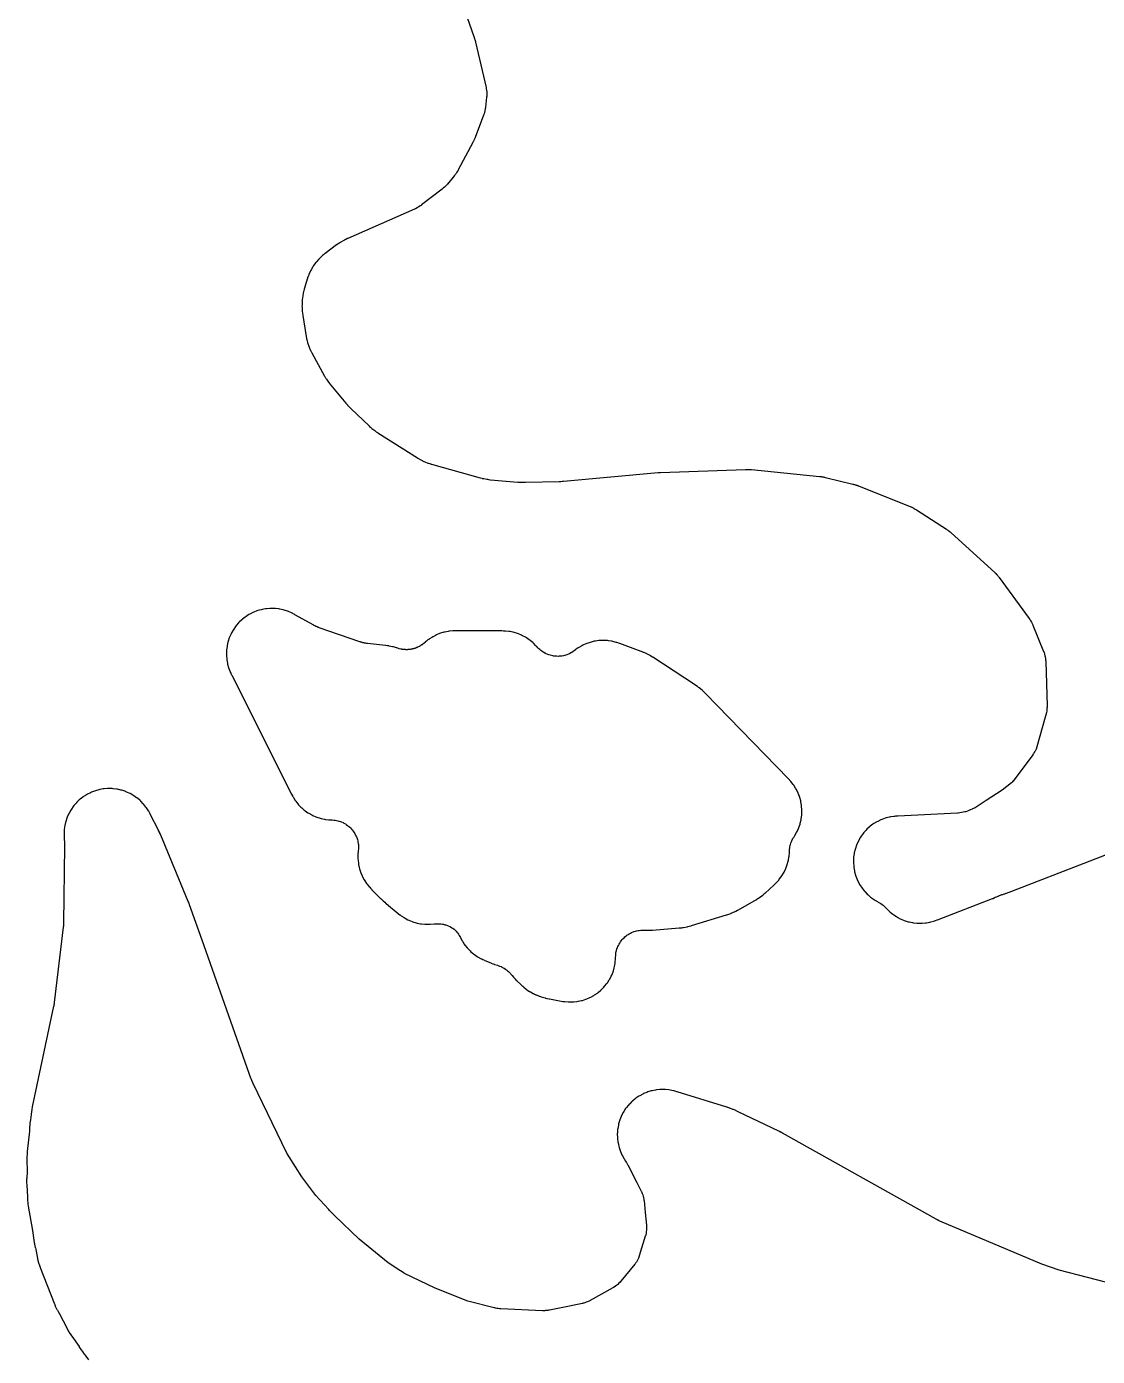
# Model space of a CAD drawing. Header units: millimetres. Extents: x 0 to 300, y 0 to 300.
# Drawn here: x 91 to 150, y 78.8 to 152 of the extents above; entities that cross this region are included whole.
import ezdxf

# ---------------------------------------------------------------- set-up
doc = ezdxf.new("R2010")
doc.units = ezdxf.units.MM
doc.layers.add('CUT', color=7, linetype='CONTINUOUS')

msp = doc.modelspace()

# ---------------------------------------------------------------- linework, layer by layer
at = {"layer": 'CUT'}
for points in [[(115.1569, 152.9626), (115.6898, 151.4341), (115.6937, 151.4227), (115.7026, 151.3959), (115.7063, 151.3844), (115.7108, 151.3703), (115.7144, 151.3588), (115.7226, 151.3318), (115.7261, 151.3202), (115.7315, 151.3014), (115.7348, 151.2898), (115.7423, 151.2626), (115.7454, 151.2509), (115.7491, 151.2366), (115.7521, 151.2249), (115.7588, 151.1975), (115.7616, 151.1857), (116.3427, 148.6806), (116.3449, 148.6712), (116.3462, 148.6653), (116.3564, 148.6114), (116.3687, 148.5331), (116.3783, 148.4432), (116.3816, 148.3831), (116.3821, 148.2927), (116.3785, 148.2135), (116.3744, 148.1588), (116.3738, 148.1528), (116.3727, 148.1432), (116.3082, 147.5924), (116.3065, 147.5788), (116.3036, 147.5573), (116.2947, 147.5031), (116.277, 147.4122), (116.2682, 147.3719), (116.2675, 147.3693), (116.2569, 147.3295), (116.2309, 147.2406), (116.2139, 147.1883), (116.2065, 147.1679), (116.2018, 147.155), (115.7393, 145.9294), (115.7341, 145.9159), (115.7217, 145.8846), (115.7163, 145.8712), (115.7096, 145.855), (115.704, 145.8417), (115.6906, 145.8108), (115.6847, 145.7976), (115.6751, 145.7764), (115.6691, 145.7633), (115.6547, 145.7328), (115.6484, 145.7198), (115.6407, 145.704), (115.6342, 145.6911), (115.6188, 145.6611), (115.6122, 145.6483), (114.813, 144.1468), (114.8075, 144.1366), (114.7987, 144.1205), (114.7753, 144.0805), (114.7342, 144.0139), (114.7154, 143.9847), (114.714, 143.9827), (114.6941, 143.9542), (114.6479, 143.8911), (114.6196, 143.8544), (114.6081, 143.8401), (114.6007, 143.8312), (114.2168, 143.3709), (114.2088, 143.3614), (114.1961, 143.3466), (114.1629, 143.31), (114.1052, 143.2498), (114.0791, 143.2236), (114.0772, 143.2218), (114.05, 143.1967), (113.9876, 143.1415), (113.9497, 143.1098), (113.9344, 143.0976), (113.9247, 143.09), (112.7914, 142.2178), (112.7806, 142.2095), (112.7633, 142.1966), (112.7186, 142.1654), (112.6417, 142.1149), (112.6069, 142.0933), (112.6046, 142.0919), (112.5689, 142.0718), (112.4877, 142.0286), (112.4388, 142.0044), (112.4192, 141.9955), (112.4067, 141.9899), (108.7305, 140.3768), (108.715, 140.3697), (108.6146, 140.3222), (108.5993, 140.3147), (108.5398, 140.2845), (108.5098, 140.2681), (108.318, 140.1564), (108.289, 140.1384), (108.2334, 140.1016), (108.2193, 140.092), (108.1285, 140.0281), (108.1146, 140.0181), (107.4844, 139.5475), (107.4724, 139.5383), (107.3953, 139.4776), (107.3835, 139.4682), (107.3382, 139.4306), (107.3154, 139.4108), (107.1728, 139.2801), (107.1305, 139.2371), (107.0018, 139.0928), (106.9822, 139.0696), (106.9819, 139.0693), (106.9631, 139.0447), (106.8448, 138.8811), (106.8273, 138.8554), (106.8233, 138.8494), (106.8067, 138.8221), (106.7047, 138.6444), (106.6759, 138.5874), (106.5934, 138.3999), (106.5813, 138.3703), (106.5593, 138.3119), (106.5538, 138.2969), (106.5197, 138.1988), (106.5147, 138.1836), (106.3625, 137.7049), (106.3573, 137.6878), (106.3255, 137.5762), (106.3208, 137.5589), (106.3037, 137.4914), (106.296, 137.4566), (106.2524, 137.2287), (106.2468, 137.1935), (106.2378, 137.1244), (106.2358, 137.1067), (106.2243, 136.9912), (106.2227, 136.9734), (106.2148, 136.8596), (106.2138, 136.8423), (106.2093, 136.7301), (106.2088, 136.7129), (106.208, 136.6455), (106.2086, 136.6109), (106.2188, 136.3867), (106.2213, 136.3523), (106.2283, 136.2853), (106.2303, 136.2681), (106.2451, 136.1568), (106.2476, 136.1397), (106.4344, 134.9873), (106.4366, 134.9745), (106.4518, 134.8921), (106.4542, 134.8794), (106.4644, 134.8301), (106.4702, 134.8049), (106.5106, 134.6446), (106.5253, 134.5951), (106.5786, 134.4409), (106.5975, 134.3929), (106.6648, 134.2418), (106.6758, 134.2185), (106.6982, 134.1734), (106.7041, 134.1619), (106.743, 134.0876), (106.7492, 134.0763), (107.4551, 132.7984), (107.4622, 132.7859), (107.5091, 132.7056), (107.5164, 132.6933), (107.5458, 132.6457), (107.5614, 132.6217), (107.6664, 132.4682), (107.6832, 132.445), (107.7169, 132.4004), (107.7257, 132.3891), (107.7836, 132.3163), (107.7926, 132.3052), (108.6214, 131.3124), (108.6324, 131.2996), (108.705, 131.2174), (108.7163, 131.2049), (108.8104, 131.1044), (108.8221, 131.0922), (108.8992, 131.0142), (108.9112, 131.0024), (109.8974, 130.06), (109.9082, 130.0499), (109.9795, 129.9851), (109.9906, 129.9753), (110.0344, 129.9374), (110.0573, 129.9186), (110.209, 129.7999), (110.2328, 129.7822), (110.2801, 129.7488), (110.2923, 129.7404), (110.3724, 129.6868), (110.3848, 129.6787), (112.5653, 128.2965), (112.5777, 128.2888), (112.6591, 128.2399), (112.6717, 128.2325), (112.7214, 128.2044), (112.7471, 128.1906), (112.9143, 128.1062), (112.9677, 128.0824), (113.1423, 128.0146), (113.1698, 128.0047), (113.2239, 127.9867), (113.2378, 127.9823), (113.3286, 127.9545), (113.3427, 127.9503), (116.0182, 127.202), (116.0317, 127.1984), (116.1194, 127.176), (116.133, 127.1727), (116.186, 127.1605), (116.2133, 127.1549), (116.3915, 127.1225), (116.419, 127.1182), (116.473, 127.1109), (116.4868, 127.1092), (116.5768, 127.0993), (116.5907, 127.0979), (118.0905, 126.9672), (118.1074, 126.966), (118.2169, 126.9596), (118.2337, 126.9588), (118.3714, 126.9546), (118.3882, 126.9543), (118.4979, 126.954), (118.5148, 126.9542), (120.3663, 127.0017), (120.3755, 127.002), (120.4396, 127.0046), (120.4494, 127.0051), (120.5293, 127.0097), (120.5389, 127.0104), (120.6019, 127.015), (120.6123, 127.0159), (125.809, 127.4896), (125.814, 127.49), (125.8258, 127.491), (125.8309, 127.4914), (125.8428, 127.4924), (125.8491, 127.4929), (125.8637, 127.4939), (125.87, 127.4944), (125.8802, 127.495), (125.8864, 127.4954), (125.9008, 127.4963), (125.9063, 127.4966), (125.9183, 127.4972), (125.9352, 127.4979), (125.9426, 127.4982), (130.6298, 127.6638), (130.6449, 127.6643), (130.6802, 127.6649), (130.6954, 127.6651), (130.7138, 127.6651), (130.7289, 127.665), (130.7641, 127.6645), (130.7792, 127.6641), (130.8036, 127.6633), (130.8187, 127.6627), (130.8539, 127.661), (130.869, 127.6601), (130.8874, 127.6589), (130.9025, 127.6578), (130.9376, 127.6549), (130.9527, 127.6535), (134.6991, 127.2811), (134.715, 127.2794), (134.7519, 127.2751), (134.7676, 127.2731), (134.7869, 127.2705), (134.8026, 127.2682), (134.8393, 127.2626), (134.8551, 127.26), (134.8803, 127.2557), (134.896, 127.2529), (134.9324, 127.2459), (134.9481, 127.2428), (134.9671, 127.2389), (134.9826, 127.2355), (135.0188, 127.2273), (135.0343, 127.2236), (136.5298, 126.8568), (136.545, 126.8529), (136.5805, 126.8435), (136.5957, 126.8394), (136.6142, 126.8341), (136.6293, 126.8297), (136.6644, 126.8191), (136.6795, 126.8144), (136.7036, 126.8067), (136.7185, 126.8018), (136.7533, 126.7899), (136.7681, 126.7847), (136.7862, 126.7782), (136.801, 126.7728), (136.8353, 126.7597), (136.8499, 126.754), (139.7194, 125.6063), (139.7295, 125.6022), (139.7453, 125.5957), (139.785, 125.5781), (139.8511, 125.5469), (139.8803, 125.5325), (139.8823, 125.5315), (139.9109, 125.516), (139.9746, 125.4801), (140.0119, 125.4579), (140.0264, 125.4488), (140.0356, 125.443), (141.6971, 124.3704), (141.705, 124.3653), (141.7173, 124.3571), (141.7367, 124.3439), (141.7654, 124.3239), (141.7895, 124.3065), (141.8094, 124.2916), (141.8192, 124.2841), (141.8236, 124.2808), (141.8456, 124.2632), (141.8945, 124.2231), (141.923, 124.1987), (141.934, 124.1888), (141.941, 124.1825), (144.3466, 121.9866), (144.3548, 121.979), (144.3676, 121.967), (144.3994, 121.9357), (144.4518, 121.8816), (144.4746, 121.8572), (144.4761, 121.8554), (144.498, 121.8301), (144.5462, 121.7723), (144.5739, 121.7373), (144.5845, 121.7232), (144.5912, 121.7143), (146.251, 119.4503), (146.2565, 119.4428), (146.265, 119.431), (146.2782, 119.412), (146.2976, 119.3835), (146.3136, 119.3591), (146.317, 119.3538), (146.3418, 119.3121), (146.3764, 119.2503), (146.4062, 119.1923), (146.4261, 119.1496), (146.4411, 119.1158), (146.4468, 119.1023), (146.4503, 119.0938), (147.0389, 117.6477), (147.0426, 117.6383), (147.0449, 117.6325), (147.0641, 117.579), (147.0893, 117.5008), (147.1134, 117.4102), (147.1263, 117.3492), (147.1408, 117.2567), (147.1493, 117.175), (147.1534, 117.1182), (147.1537, 117.112), (147.154, 117.1019), (147.2258, 114.6585), (147.2261, 114.647), (147.2264, 114.6288), (147.226, 114.5828), (147.224, 114.5237), (147.2176, 114.4435), (147.2078, 114.3647), (147.1942, 114.2853), (147.1817, 114.2276), (147.1708, 114.1829), (147.1661, 114.1653), (147.163, 114.1543), (146.6246, 112.2636), (146.5846, 112.1864), (146.565, 112.1504), (146.5636, 112.148), (146.5424, 112.113), (146.4928, 112.0353), (146.462, 111.9902), (146.4493, 111.9727), (146.4412, 111.9618), (145.3536, 110.5134), (145.3477, 110.5055), (145.3439, 110.5007), (145.3085, 110.4574), (145.2711, 110.4145), (144.7587, 110.0132), (143.8796, 109.443), (143.8696, 109.4365), (143.8124, 109.3994), (143.2653, 109.0446), (143.114, 108.9802), (143.1007, 108.9743), (143.0145, 108.9351), (143.0013, 108.9289), (142.9537, 108.9059), (142.9149, 108.8882), (142.8432, 108.8576), (142.7634, 108.8279), (142.7506, 108.8238), (142.716, 108.8154), (142.7096, 108.814), (142.6991, 108.8119), (142.3324, 108.7399), (142.3181, 108.7388), (142.3023, 108.7378), (142.2923, 108.7373), (139.0127, 108.5846), (138.9978, 108.5837), (138.9011, 108.5768), (138.8862, 108.5756), (138.8282, 108.57), (138.7986, 108.5664), (138.6094, 108.5385), (138.5509, 108.5269), (138.3679, 108.4811), (138.3108, 108.4637), (138.1333, 108.4), (138.0783, 108.377), (137.908, 108.2959), (137.8554, 108.2676), (137.694, 108.17), (137.6446, 108.1366), (137.4937, 108.0234), (137.4478, 107.9853), (137.3089, 107.8577), (137.267, 107.8152), (137.1414, 107.6745), (137.104, 107.628), (136.993, 107.4755), (136.9603, 107.4256), (136.8651, 107.2628), (136.8375, 107.2098), (136.7589, 107.0384), (136.7368, 106.983), (136.6756, 106.8046), (136.659, 106.7472), (136.6159, 106.5636), (136.6051, 106.5049), (136.5804, 106.3179), (136.5755, 106.2585), (136.5695, 106.0699), (136.5705, 106.0103), (136.5833, 105.8221), (136.5902, 105.7628), (136.6216, 105.5768), (136.6344, 105.5186), (136.6841, 105.3366), (136.7026, 105.2799), (136.7701, 105.1038), (136.7942, 105.0492), (136.8789, 104.8806), (136.9083, 104.8287), (137.0092, 104.6694), (137.0436, 104.6206), (137.1599, 104.4721), (137.199, 104.427), (137.3295, 104.2908), (137.3728, 104.2498), (137.5162, 104.1273), (137.5634, 104.0908), (137.7204, 103.9816), (137.7453, 103.9651), (137.7947, 103.9343), (137.8075, 103.9265), (137.891, 103.8772), (137.9039, 103.8698), (137.9287, 103.856), (137.9666, 103.8349), (138.0061, 103.8115), (138.0775, 103.7668), (138.1528, 103.714), (138.2011, 103.6764), (138.2707, 103.6163), (138.3315, 103.558), (138.3639, 103.5254), (138.4119, 103.4744), (138.4306, 103.4555), (138.5538, 103.3357), (138.5951, 103.2992), (138.7372, 103.1845), (138.7833, 103.1508), (138.9341, 103.0512), (138.9833, 103.022), (139.1429, 102.9372), (139.1946, 102.9129), (139.3616, 102.8436), (139.4154, 102.8243), (139.5881, 102.7713), (139.6435, 102.7571), (139.8206, 102.7208), (139.8771, 102.712), (140.0568, 102.6927), (140.1138, 102.6893), (140.2945, 102.6872), (140.3517, 102.6892), (140.5318, 102.7043), (140.5884, 102.7118), (140.7663, 102.744), (140.822, 102.7568), (140.9984, 102.8064), (141.0257, 102.8148), (141.0787, 102.8325), (141.0922, 102.8371), (141.1796, 102.8686), (141.193, 102.8736), (144.2302, 104.0499), (144.2391, 104.0533), (144.253, 104.0589), (144.3425, 104.0962), (144.3563, 104.1021), (144.4301, 104.135), (144.4455, 104.1421), (144.4969, 104.1668), (144.5328, 104.1831), (144.5992, 104.2114), (144.6729, 104.2392), (144.7416, 104.2616), (144.7793, 104.2731), (144.7985, 104.2784), (144.8264, 104.2869), (144.8804, 104.3049), (144.8941, 104.3097), (144.9832, 104.3417), (144.9969, 104.3468), (145.2914, 104.4608), (153.9138, 107.8001)], [(151.0207, 82.7886), (147.8967, 83.6029), (146.934, 83.9303), (141.3334, 86.2962), (141.3219, 86.3012), (141.2953, 86.3128), (141.2839, 86.3179), (141.2701, 86.3242), (141.2588, 86.3295), (141.2325, 86.3419), (141.2212, 86.3473), (141.2032, 86.3561), (141.192, 86.3617), (141.1661, 86.3748), (141.155, 86.3806), (141.1513, 86.3825), (141.1305, 86.3938), (141.121, 86.3991), (132.6684, 91.1318), (132.6605, 91.1361), (132.6053, 91.1659), (132.5967, 91.1705), (132.5274, 91.2065), (132.5189, 91.2108), (132.4637, 91.2384), (132.4546, 91.2429), (130.2144, 92.3156), (130.1079, 92.3666), (130.1079, 92.3667), (130.1069, 92.3672), (130.0868, 92.3763), (129.9559, 92.4332), (129.9356, 92.4416), (129.7688, 92.5069), (129.7482, 92.5146), (129.6134, 92.5617), (129.5926, 92.5686), (126.8646, 93.4127), (126.8503, 93.4169), (126.7571, 93.4432), (126.7428, 93.4471), (126.6864, 93.4615), (126.6574, 93.4682), (126.4703, 93.5062), (126.4115, 93.5152), (126.2242, 93.5343), (126.1647, 93.5373), (125.9764, 93.5377), (125.9169, 93.5349), (125.7295, 93.5167), (125.6706, 93.508), (125.486, 93.4712), (125.4282, 93.4567), (125.2481, 93.4018), (125.1921, 93.3817), (125.0183, 93.3092), (124.9646, 93.2836), (124.7988, 93.1943), (124.7479, 93.1635), (124.5918, 93.0581), (124.5442, 93.0224), (124.3993, 92.9022), (124.3949, 92.8982), (124.3948, 92.898), (124.3903, 92.8939), (124.3554, 92.8619), (124.3544, 92.8608), (124.3509, 92.8577), (124.2519, 92.7569), (124.2232, 92.7279), (124.2223, 92.7269), (124.2188, 92.7233), (124.1792, 92.6788), (124.061, 92.532), (124.026, 92.4837), (123.923, 92.3259), (123.893, 92.2745), (123.8062, 92.1072), (123.7814, 92.053), (123.7116, 91.878), (123.6923, 91.8216), (123.6402, 91.6405), (123.6266, 91.5825), (123.5927, 91.3971), (123.5849, 91.338), (123.5696, 91.1502), (123.5677, 91.0906), (123.5711, 90.9022), (123.5752, 90.8428), (123.5973, 90.6556), (123.6072, 90.5968), (123.6477, 90.4128), (123.6634, 90.3553), (123.722, 90.1762), (123.7433, 90.1206), (123.8194, 89.9482), (123.8462, 89.8949), (123.9403, 89.7286), (123.9556, 89.7031), (124.0089, 89.619), (124.01, 89.6172), (124.018, 89.6047), (124.0192, 89.6027), (124.0579, 89.5427), (124.0754, 89.5144), (124.1132, 89.4506), (124.1346, 89.4125), (124.141, 89.4005), (124.1458, 89.3912), (124.6434, 88.4238), (124.8891, 87.9401), (124.8939, 87.9306), (124.8968, 87.9247), (124.9217, 87.8696), (124.9409, 87.823), (124.9712, 87.7386), (124.9897, 87.6766), (125.0124, 87.5823), (125.0278, 87.4986), (125.0366, 87.4403), (125.0373, 87.4339), (125.0385, 87.4235), (125.1082, 86.762), (125.1712, 86.0679), (125.1721, 86.057), (125.1726, 86.0504), (125.1753, 85.9889), (125.1762, 85.9002), (125.1716, 85.799), (125.1647, 85.732), (125.1486, 85.632), (125.1297, 85.5453), (125.1145, 85.4857), (125.1126, 85.4793), (125.1095, 85.4689), (124.7797, 84.3857), (124.7763, 84.3748), (124.7723, 84.3622), (124.7553, 84.3137), (124.7306, 84.2489), (124.6988, 84.1757), (124.6839, 84.1452), (124.6599, 84.1043), (124.6162, 84.0368), (124.5757, 83.9799), (124.5445, 83.9387), (124.5362, 83.9283), (124.529, 83.9194), (123.7696, 82.9977), (123.7629, 82.9897), (123.7587, 82.9848), (123.7192, 82.9409), (123.6601, 82.8795), (123.5889, 82.8132), (123.5393, 82.7716), (123.4614, 82.7134), (123.3905, 82.6661), (123.3403, 82.635), (123.3347, 82.6318), (123.3257, 82.6266), (122.0782, 81.9273), (122.0679, 81.9216), (122.0516, 81.9127), (122.0096, 81.8913), (121.9678, 81.8714), (121.9271, 81.8539), (121.8522, 81.8258), (121.7752, 81.8008), (121.7179, 81.785), (121.6729, 81.7739), (121.655, 81.7699), (121.6437, 81.7675), (120.4693, 81.5236), (119.8329, 81.3968), (119.8195, 81.3942), (119.7984, 81.3904), (119.7447, 81.3822), (119.6538, 81.3711), (119.6132, 81.3671), (119.6105, 81.3669), (119.5698, 81.3647), (119.4782, 81.3619), (119.4781, 81.3619), (119.4658, 81.362), (119.451, 81.3626), (119.4416, 81.3629), (117.1637, 81.4653), (117.1522, 81.4659), (117.1341, 81.4669), (117.0883, 81.4707), (117.0113, 81.4791), (116.9771, 81.4835), (116.9747, 81.4839), (116.9407, 81.4896), (116.8646, 81.5038), (116.8196, 81.5135), (116.802, 81.5177), (116.7908, 81.5205), (115.3465, 81.8879), (113.5416, 82.6005), (111.8556, 83.4161), (111.8027, 83.4498), (111.7299, 83.4963), (111.5455, 83.6139), (110.9501, 83.9935), (109.3615, 85.3073), (108.0073, 86.5809), (107.96, 86.6326), (107.7273, 86.8867), (107.6821, 86.9361), (106.9704, 87.7137), (106.9068, 87.7862), (106.1928, 88.7366), (105.8434, 89.285), (105.3764, 90.0393), (103.5016, 93.9072), (103.4962, 93.9185), (103.4839, 93.945), (103.4787, 93.9563), (103.4724, 93.9702), (103.4673, 93.9817), (103.4557, 94.0084), (103.4508, 94.0199), (103.4431, 94.0385), (103.4383, 94.0501), (103.4274, 94.0772), (103.4229, 94.0888), (103.42, 94.0961), (103.4187, 94.0997), (103.4154, 94.1089), (100.7092, 101.7517), (100.0183, 103.7034), (100.0158, 103.7104), (99.9979, 103.7591), (99.9951, 103.7666), (99.9719, 103.8271), (99.969, 103.8344), (99.9501, 103.8819), (99.947, 103.8896), (98.4358, 107.5344), (98.431, 107.5455), (98.3994, 107.6176), (98.3945, 107.6287), (98.353, 107.7183), (98.3478, 107.7293), (98.3133, 107.8), (98.3079, 107.8108), (97.8578, 108.6887), (97.8509, 108.7017), (97.8053, 108.7855), (97.7982, 108.7983), (97.7695, 108.848), (97.7542, 108.8731), (97.6524, 109.0313), (97.6183, 109.0791), (97.5031, 109.2246), (97.4644, 109.2688), (97.3356, 109.4024), (97.2928, 109.4426), (97.1515, 109.563), (97.105, 109.5988), (96.9526, 109.7047), (96.9028, 109.7359), (96.7408, 109.8264), (96.6882, 109.8525), (96.5181, 109.9268), (96.4632, 109.9477), (96.2866, 110.005), (96.23, 110.0203), (96.0487, 110.0601), (95.9908, 110.0699), (95.8065, 110.0918), (95.7479, 110.0958), (95.5623, 110.0996), (95.5036, 110.0979), (95.3186, 110.0835), (95.2603, 110.0761), (95.0776, 110.0436), (95.0203, 110.0306), (94.8416, 109.9804), (94.7859, 109.9618), (94.613, 109.8945), (94.5594, 109.8705), (94.3938, 109.7866), (94.3428, 109.7575), (94.1863, 109.6578), (94.1383, 109.6239), (93.9923, 109.5093), (93.9479, 109.4709), (93.8137, 109.3426), (93.7733, 109.3), (93.6523, 109.1593), (93.6163, 109.1129), (93.5097, 108.961), (93.4783, 108.9113), (93.387, 108.7497), (93.3607, 108.6973), (93.2856, 108.5275), (93.2645, 108.4727), (93.2064, 108.2964), (93.1908, 108.2398), (93.1502, 108.0587), (93.1402, 108.0009), (93.1175, 107.8166), (93.1131, 107.7581), (93.1085, 107.57), (93.1085, 107.5406), (93.1099, 107.4833), (93.1101, 107.4757), (93.1115, 107.4318), (93.1121, 107.4172), (93.1172, 107.323), (93.1182, 107.3085), (93.1306, 107.151), (93.1313, 107.1408), (93.1329, 107.1168), (93.1335, 107.1066), (93.1342, 107.094), (93.1348, 107.0838), (93.1358, 107.0598), (93.1362, 107.0495), (93.1368, 107.0329), (93.137, 107.0226), (93.1376, 106.9986), (93.1377, 106.9884), (93.1378, 106.9758), (93.1379, 106.9655), (93.1379, 106.9415), (93.1378, 106.9358), (93.0823, 102.7058), (93.0821, 102.6938), (93.0814, 102.6659), (93.081, 102.6539), (93.0804, 102.6393), (93.0798, 102.6273), (93.0784, 102.5994), (93.0777, 102.5879), (93.0769, 102.5773), (93.0747, 102.5495), (93.0737, 102.5375), (93.0723, 102.523), (93.0711, 102.511), (93.0681, 102.4832), (93.0668, 102.4713), (92.5697, 98.3263), (92.569, 98.3208), (92.5659, 98.2975), (92.5645, 98.2875), (92.5628, 98.2753), (92.5613, 98.2653), (92.5577, 98.242), (92.5561, 98.232), (92.5534, 98.2159), (92.5517, 98.2059), (92.5476, 98.1827), (92.5458, 98.1728), (92.5435, 98.1607), (92.5416, 98.1508), (92.5369, 98.1277), (92.5349, 98.1178), (91.3577, 92.5789), (91.3546, 92.5632), (91.3356, 92.4604), (91.3329, 92.4446), (91.3126, 92.3151), (91.3103, 92.2992), (91.2969, 92.1956), (91.295, 92.1796), (91.2768, 92.0021), (91.2583, 91.8925), (91.2551, 91.8709), (91.2319, 91.694), (91.2295, 91.6723), (91.2162, 91.5307), (91.2145, 91.5089), (91.1997, 91.2509), (91.0836, 90.1194), (91.0821, 90.1024), (91.0739, 89.9912), (91.0729, 89.9741), (91.0666, 89.8344), (91.0661, 89.8172), (91.0642, 89.7058), (91.0642, 89.6886), (91.0722, 89.0283), (91.0499, 88.6409), (91.0493, 88.6267), (91.0462, 88.5347), (91.0459, 88.5205), (91.0453, 88.4652), (91.0457, 88.4368), (91.0525, 88.2528), (91.0542, 88.2246), (91.0589, 88.1694), (91.0603, 88.1553), (91.0702, 88.0637), (91.0719, 88.0497), (91.0852, 87.9492), (91.0891, 87.6251), (91.0894, 87.613), (91.0919, 87.534), (91.0925, 87.5218), (91.095, 87.4744), (91.0967, 87.4501), (91.1114, 87.2928), (91.1142, 87.2686), (91.1205, 87.2215), (91.1223, 87.2095), (91.1344, 87.1314), (91.1364, 87.1194), (91.3732, 85.7735), (91.443, 85.2467), (91.4451, 85.2319), (91.4603, 85.1358), (91.4628, 85.121), (91.4734, 85.0635), (91.4795, 85.0342), (91.5241, 84.8449), (91.5317, 84.8159), (91.548, 84.7598), (91.5523, 84.7454), (91.5565, 84.732), (91.6254, 84.3405), (91.6282, 84.3259), (91.6472, 84.2316), (91.6503, 84.2171), (91.6631, 84.1607), (91.6704, 84.1319), (91.7223, 83.9466), (91.731, 83.9183), (91.7493, 83.8634), (91.7542, 83.8494), (91.787, 83.7589), (91.7922, 83.745), (92.5568, 81.7839), (92.5614, 81.7724), (92.5924, 81.6976), (92.5972, 81.6862), (92.6168, 81.6416), (92.6272, 81.619), (92.6983, 81.4737), (92.7097, 81.4516), (92.7328, 81.4088), (92.7389, 81.3979), (92.7789, 81.3276), (92.7851, 81.3168), (92.8599, 81.1914), (93.2549, 80.4187), (93.2649, 80.3999), (93.3325, 80.2785), (93.3432, 80.2601), (93.4333, 80.111), (93.4447, 80.0929), (93.5208, 79.9767), (93.5328, 79.959), (93.9312, 79.3949), (93.9488, 79.3655), (93.9604, 79.3468), (94.0383, 79.2265), (94.0506, 79.2083), (94.1537, 79.0611), (94.1667, 79.0433), (94.2531, 78.9291), (94.2668, 78.9117), (94.3097, 78.8592), (94.4547, 78.6539)]]:
    msp.add_lwpolyline(points, dxfattribs=at)
msp.add_lwpolyline([(102.1152, 116.942), (102.1648, 116.7628), (102.1832, 116.707), (102.251, 116.5312), (102.2622, 116.5041), (102.2855, 116.4516), (102.2916, 116.4382), (102.3324, 116.3518), (102.3389, 116.3386), (105.6283, 109.799), (105.6351, 109.7859), (105.6805, 109.7011), (105.6876, 109.6881), (105.7161, 109.6378), (105.7313, 109.6124), (105.8328, 109.4522), (105.8669, 109.4038), (105.9821, 109.2564), (106.0208, 109.2116), (106.15, 109.0763), (106.1929, 109.0356), (106.3348, 108.9136), (106.3815, 108.8773), (106.5347, 108.7699), (106.5848, 108.7384), (106.7478, 108.6466), (106.8008, 108.6201), (106.972, 108.5449), (107.0273, 108.5238), (107.2052, 108.4657), (107.2623, 108.4502), (107.445, 108.4099), (107.5034, 108.4001), (107.6891, 108.3781), (107.7482, 108.374), (107.8265, 108.3725), (107.8711, 108.3705), (107.9526, 108.3649), (108.0411, 108.3543), (108.0997, 108.3444), (108.1867, 108.3252), (108.244, 108.3095), (108.3287, 108.2817), (108.3842, 108.2604), (108.4657, 108.2244), (108.5188, 108.1978), (108.5964, 108.1538), (108.6466, 108.1221), (108.7194, 108.0707), (108.7662, 108.0341), (108.8336, 107.9757), (108.8765, 107.9347), (108.9379, 107.87), (108.9765, 107.8249), (109.0311, 107.7544), (109.0651, 107.7057), (109.1125, 107.6302), (109.1415, 107.5784), (109.1811, 107.4985), (109.2049, 107.4441), (109.2364, 107.3607), (109.2547, 107.3042), (109.2778, 107.2181), (109.2904, 107.16), (109.3049, 107.0721), (109.3116, 107.0131), (109.3174, 106.9241), (109.3182, 106.8647), (109.3151, 106.7756), (109.307, 106.6791), (109.2885, 106.4668), (109.2863, 106.4081), (109.2883, 106.2249), (109.2917, 106.167), (109.3115, 105.9847), (109.3205, 105.9274), (109.3578, 105.7478), (109.3723, 105.6916), (109.4267, 105.5165), (109.4466, 105.462), (109.5177, 105.2929), (109.5427, 105.2406), (109.6298, 105.0792), (109.6598, 105.0295), (109.762, 104.8773), (109.7967, 104.8307), (109.9148, 104.6871), (109.9337, 104.6651), (109.9718, 104.6232), (109.9816, 104.6125), (110.0467, 104.5442), (110.0568, 104.5339), (110.5511, 104.039), (110.5597, 104.0306), (110.616, 103.9765), (110.6247, 103.9682), (110.6592, 103.9364), (110.6772, 103.9204), (110.7639, 103.8466), (110.8311, 103.7834), (110.8469, 103.7691), (110.9509, 103.6781), (110.9672, 103.6644), (111.5085, 103.2239), (111.5198, 103.2149), (111.5945, 103.1571), (111.6061, 103.1483), (111.6517, 103.1147), (111.6755, 103.098), (111.8306, 102.9951), (111.8805, 102.9653), (112.0425, 102.879), (112.095, 102.8542), (112.2646, 102.7839), (112.3193, 102.7643), (112.4949, 102.7108), (112.5512, 102.6966), (112.7312, 102.6603), (112.7886, 102.6516), (112.9713, 102.6329), (113.0293, 102.6298), (113.2129, 102.6288), (113.2709, 102.6313), (113.491, 102.6515), (113.5694, 102.6587), (113.6547, 102.6626), (113.7116, 102.6624), (113.7968, 102.6582), (113.8534, 102.6527), (113.9379, 102.6403), (113.9937, 102.6295), (114.0766, 102.6092), (114.1311, 102.5931), (114.2117, 102.5651), (114.2645, 102.5439), (114.3421, 102.5083), (114.3926, 102.4822), (114.4665, 102.4395), (114.5143, 102.4087), (114.5838, 102.3592), (114.6042, 102.3431), (114.6384, 102.3104), (114.6977, 102.2482), (114.7351, 102.2049), (114.7881, 102.1372), (114.8212, 102.0906), (114.8675, 102.0182), (114.9068, 101.95), (114.9273, 101.9122), (115.0117, 101.7475), (115.0415, 101.6959), (115.1437, 101.5376), (115.1784, 101.4893), (115.2958, 101.3419), (115.3352, 101.2972), (115.4666, 101.1622), (115.5102, 101.1216), (115.6543, 101.0004), (115.7018, 100.9643), (115.8572, 100.8579), (115.908, 100.8268), (116.0755, 100.7351), (116.102, 100.7214), (116.1544, 100.696), (116.1678, 100.6897), (116.256, 100.6497), (116.2697, 100.6437), (116.6026, 100.5023), (116.6169, 100.4965), (116.7104, 100.4596), (116.7249, 100.4541), (116.7816, 100.4334), (116.8109, 100.4235), (116.9716, 100.3741), (117.0123, 100.3605), (117.0862, 100.3339), (117.1654, 100.301), (117.217, 100.2766), (117.2927, 100.2363), (117.3418, 100.2071), (117.4133, 100.1598), (117.4594, 100.1261), (117.5261, 100.0722), (117.5687, 100.0342), (117.63, 99.9742), (117.6834, 99.9166), (117.7118, 99.8845), (117.7362, 99.8556), (117.7364, 99.8553), (117.7705, 99.8123), (117.8462, 99.7252), (117.8648, 99.7031), (117.886, 99.6793), (117.8888, 99.6763), (117.9043, 99.6592), (117.9413, 99.6204), (117.9509, 99.6105), (118.0139, 99.5474), (118.0237, 99.5378), (118.024, 99.5374), (118.2768, 99.2953), (118.2865, 99.2862), (118.3501, 99.2279), (118.36, 99.219), (118.3991, 99.1848), (118.4194, 99.1677), (118.5524, 99.0612), (118.5953, 99.0298), (118.7353, 98.9368), (118.7808, 98.9094), (118.9304, 98.828), (118.9541, 98.8158), (119.0007, 98.793), (119.0127, 98.7873), (119.0912, 98.7512), (119.1033, 98.7458), (119.1456, 98.7274), (119.1614, 98.7208), (119.2648, 98.6794), (119.2808, 98.6733), (119.3435, 98.6502), (119.376, 98.6393), (119.5889, 98.5745), (119.6219, 98.5655), (119.6869, 98.5497), (119.7036, 98.5459), (119.8125, 98.5227), (119.8293, 98.5194), (120.4685, 98.4024), (120.483, 98.3999), (120.5773, 98.385), (120.5918, 98.3829), (120.6487, 98.3753), (120.6779, 98.3722), (120.8655, 98.3565), (120.9242, 98.3545), (121.1099, 98.3573), (121.1685, 98.361), (121.353, 98.3819), (121.411, 98.3913), (121.5926, 98.4302), (121.6494, 98.4452), (121.8263, 98.5016), (121.8813, 98.5222), (122.0519, 98.5956), (122.1046, 98.6215), (122.2672, 98.7112), (122.3172, 98.7421), (122.4702, 98.8473), (122.5169, 98.8829), (122.6589, 99.0026), (122.7019, 99.0426), (122.8315, 99.1756), (122.8704, 99.2196), (122.9864, 99.3646), (123.0208, 99.4122), (123.122, 99.5679), (123.1516, 99.6187), (123.2372, 99.7835), (123.2616, 99.8369), (123.3307, 100.0093), (123.3498, 100.0648), (123.4016, 100.2431), (123.4152, 100.3003), (123.4494, 100.4828), (123.4573, 100.541), (123.4735, 100.726), (123.4736, 100.7268), (123.4758, 100.7709), (123.4759, 100.7804), (123.476, 100.782), (123.4765, 100.816), (123.4796, 100.8971), (123.4873, 100.9855), (123.4954, 101.0439), (123.5118, 101.1311), (123.5256, 101.1885), (123.5505, 101.2736), (123.5698, 101.3293), (123.603, 101.4115), (123.6277, 101.4651), (123.6688, 101.5437), (123.6987, 101.5946), (123.7474, 101.6687), (123.7821, 101.7164), (123.8378, 101.7854), (123.8771, 101.8295), (123.9393, 101.8927), (123.9827, 101.9326), (124.0509, 101.9894), (124.098, 102.0249), (124.1714, 102.0747), (124.2218, 102.1053), (124.2997, 102.1477), (124.3529, 102.1732), (124.4346, 102.2077), (124.4901, 102.2279), (124.5748, 102.2541), (124.6319, 102.2688), (124.7188, 102.2865), (124.7772, 102.2955), (124.8653, 102.3046), (124.9243, 102.3078), (125.0129, 102.3082), (125.0701, 102.3057), (125.0739, 102.3055), (125.1186, 102.3038), (125.1372, 102.3034), (125.3099, 102.3021), (125.3359, 102.3025), (125.3867, 102.3043), (125.3997, 102.3049), (125.4841, 102.3098), (125.4971, 102.3107), (126.9804, 102.4288), (126.9967, 102.4303), (127.102, 102.4416), (127.1182, 102.4436), (127.1813, 102.4521), (127.2135, 102.4573), (127.4215, 102.4969), (127.4534, 102.5039), (127.5152, 102.5192), (127.5309, 102.5233), (127.6331, 102.5515), (127.6488, 102.5561), (129.5861, 103.1488), (129.6015, 103.1537), (129.7012, 103.1872), (129.7164, 103.1925), (129.7757, 103.2142), (129.8057, 103.2261), (129.9988, 103.3088), (130.0282, 103.3223), (130.0848, 103.3503), (130.0992, 103.3576), (130.1921, 103.4067), (130.2063, 103.4144), (131.1304, 103.9344), (131.1452, 103.9429), (131.2403, 104.0001), (131.2548, 104.0091), (131.3109, 104.045), (131.3391, 104.0642), (131.5188, 104.1943), (131.5459, 104.2151), (131.5976, 104.2571), (131.6107, 104.2681), (131.6947, 104.3406), (131.7075, 104.3519), (132.1865, 104.7895), (132.1968, 104.7991), (132.2627, 104.8622), (132.2728, 104.8721), (132.3115, 104.9109), (132.3309, 104.9313), (132.4519, 105.0647), (132.4877, 105.108), (132.5942, 105.2502), (132.6258, 105.2966), (132.7186, 105.4481), (132.7457, 105.4974), (132.8239, 105.6569), (132.8462, 105.7084), (132.9092, 105.8746), (132.9266, 105.928), (132.9737, 106.0993), (132.9861, 106.1541), (133.017, 106.329), (133.0242, 106.3847), (133.0388, 106.5643), (133.0404, 106.5923), (133.0419, 106.6363), (133.0442, 106.677), (133.0501, 106.7514), (133.0603, 106.8322), (133.0695, 106.8856), (133.0869, 106.9652), (133.1008, 107.0176), (133.1254, 107.0952), (133.144, 107.1461), (133.1755, 107.2212), (133.1986, 107.2703), (133.2367, 107.3422), (133.2746, 107.4065), (133.2961, 107.4411), (133.326, 107.4872), (133.3418, 107.5128), (133.4387, 107.6791), (133.4663, 107.7324), (133.5446, 107.9045), (133.5667, 107.9602), (133.6276, 108.1395), (133.644, 108.1971), (133.6867, 108.3815), (133.6973, 108.4405), (133.7214, 108.6283), (133.7261, 108.688), (133.7313, 108.8773), (133.73, 108.9372), (133.7164, 109.126), (133.7091, 109.1855), (133.6767, 109.372), (133.6635, 109.4305), (133.6127, 109.6129), (133.5937, 109.6697), (133.525, 109.8461), (133.5004, 109.9008), (133.4144, 110.0694), (133.3846, 110.1214), (133.2822, 110.2806), (133.2473, 110.3293), (133.1279, 110.4797), (133.1087, 110.5027), (133.0701, 110.5466), (133.0601, 110.5577), (132.994, 110.6292), (132.9837, 110.6401), (128.4066, 115.3495), (128.3949, 115.3613), (128.3176, 115.4365), (128.3055, 115.4479), (128.2579, 115.4918), (128.2328, 115.5136), (128.0664, 115.6507), (128.0402, 115.6711), (127.988, 115.7094), (127.9745, 115.7191), (127.8858, 115.7805), (127.872, 115.7898), (125.515, 117.3283), (125.5008, 117.3373), (125.4076, 117.3945), (125.3932, 117.4031), (125.3363, 117.4358), (125.3067, 117.4517), (125.1116, 117.5499), (125.0811, 117.5642), (125.021, 117.5903), (125.0055, 117.5968), (124.904, 117.6376), (124.8884, 117.6436), (123.7091, 118.0795), (123.6953, 118.0844), (123.6053, 118.1152), (123.5914, 118.1198), (123.5369, 118.137), (123.5088, 118.1451), (123.3273, 118.1927), (123.27, 118.2048), (123.0873, 118.234), (123.0291, 118.2405), (122.8444, 118.2518), (122.7858, 118.2525), (122.6009, 118.2458), (122.5426, 118.2408), (122.3592, 118.2161), (122.3016, 118.2055), (122.1215, 118.163), (122.0652, 118.1468), (121.8901, 118.087), (121.8357, 118.0654), (121.6673, 117.9888), (121.6152, 117.962), (121.455, 117.8694), (121.4058, 117.8376), (121.2533, 117.7283), (121.2411, 117.7193), (121.1988, 117.6873), (121.1338, 117.6407), (121.0602, 117.5932), (121.0097, 117.564), (120.9319, 117.5239), (120.8788, 117.4997), (120.7974, 117.4673), (120.7422, 117.4484), (120.658, 117.4241), (120.6013, 117.4107), (120.5152, 117.3947), (120.4574, 117.3868), (120.3701, 117.3793), (120.3118, 117.3771), (120.2242, 117.378), (120.166, 117.3815), (120.0789, 117.391), (120.0213, 117.4001), (119.9356, 117.418), (119.8791, 117.4327), (119.7955, 117.4589), (119.7408, 117.479), (119.6601, 117.5131), (119.6076, 117.5384), (119.5306, 117.5803), (119.4808, 117.6106), (119.4083, 117.6597), (119.3616, 117.6947), (119.2942, 117.7507), (119.2512, 117.7901), (119.1896, 117.8523), (119.1291, 117.9196), (119.1138, 117.9371), (119.0885, 117.9641), (118.9565, 118.0972), (118.913, 118.1369), (118.7695, 118.2556), (118.7223, 118.2909), (118.5678, 118.3949), (118.5174, 118.4254), (118.3534, 118.5138), (118.3002, 118.5392), (118.1284, 118.6111), (118.073, 118.6312), (117.895, 118.6859), (117.8379, 118.7004), (117.6553, 118.7373), (117.5971, 118.7462), (117.4092, 118.7653), (117.3798, 118.7676), (117.3224, 118.7706), (117.3076, 118.7712), (117.2119, 118.7739), (117.1972, 118.7741), (114.7173, 118.7825), (114.7026, 118.7824), (114.6071, 118.7803), (114.5924, 118.7799), (114.5351, 118.7772), (114.5058, 118.7752), (114.3182, 118.7574), (114.2601, 118.749), (114.0777, 118.7134), (114.0206, 118.6993), (113.8426, 118.6461), (113.7872, 118.6265), (113.6152, 118.5561), (113.562, 118.5312), (113.4245, 118.4585), (113.4083, 118.45), (113.4066, 118.449), (113.3978, 118.4443), (113.3472, 118.4143), (113.2358, 118.3406), (113.2041, 118.3198), (113.2001, 118.3169), (113.1923, 118.3118), (113.1449, 118.277), (113.054, 118.2031), (113.0114, 118.1689), (112.9891, 118.1502), (112.9889, 118.15), (112.9864, 118.1478), (112.9836, 118.1454), (112.947, 118.1147), (112.9471, 118.1147), (112.9315, 118.1017), (112.9271, 118.0978), (112.8671, 118.05), (112.8216, 118.0166), (112.8075, 118.0065), (112.8042, 118.0043), (112.7442, 117.9658), (112.7441, 117.9658), (112.744, 117.9657), (112.7003, 117.9397), (112.6804, 117.9283), (112.6719, 117.9237), (112.6131, 117.8939), (112.5705, 117.8739), (112.5504, 117.865), (112.5471, 117.8635), (112.5462, 117.8631), (112.5461, 117.8631), (112.5339, 117.858), (112.4755, 117.8355), (112.434, 117.8207), (112.4324, 117.8202), (112.4304, 117.8196), (112.421, 117.8165), (112.4058, 117.8115), (112.391, 117.807), (112.3707, 117.8015), (112.3683, 117.8008), (112.357, 117.7977), (112.3325, 117.791), (112.2923, 117.781), (112.2883, 117.7801), (112.2852, 117.7794), (112.2767, 117.7776), (112.2607, 117.7741), (112.2445, 117.7708), (112.2301, 117.7684), (112.2262, 117.7678), (112.2115, 117.7653), (112.1853, 117.7609), (112.1471, 117.7553), (112.1122, 117.7512), (112.0956, 117.7496), (112.0352, 117.7457), (111.9998, 117.744), (111.9613, 117.7434), (111.9457, 117.7434), (111.9071, 117.7448), (111.9044, 117.7449), (111.9002, 117.7451), (111.8827, 117.7457), (111.8519, 117.7472), (111.8085, 117.751), (111.7961, 117.7522), (111.7686, 117.756), (111.762, 117.7569), (111.7375, 117.7603), (111.7274, 117.7617), (111.7049, 117.765), (111.6517, 117.7752), (111.6483, 117.7759), (111.5602, 117.7973), (111.4803, 117.8212), (111.4298, 117.8376), (111.4112, 117.8437), (111.2403, 117.8954), (111.1862, 117.9091), (111.0112, 117.9448), (110.9838, 117.9497), (110.93, 117.9581), (110.9162, 117.9601), (110.8264, 117.9719), (110.8126, 117.9736), (109.8101, 118.0824), (109.7975, 118.0838), (109.7766, 118.0864), (109.7265, 118.094), (109.6421, 118.1092), (109.6049, 118.1167), (109.601, 118.1176), (109.5641, 118.1267), (109.4813, 118.149), (109.4328, 118.1635), (109.4128, 118.1701), (109.4008, 118.1742), (107.162, 118.9492), (107.1526, 118.9526), (107.1369, 118.9582), (107.0995, 118.9726), (107.0366, 118.9983), (107.009, 119.0102), (107.0061, 119.0115), (106.9789, 119.0243), (106.9179, 119.0542), (106.8823, 119.0726), (106.8677, 119.0806), (106.8589, 119.0855), (105.8223, 119.6673), (105.8094, 119.6743), (105.725, 119.7191), (105.7119, 119.7258), (105.6605, 119.7514), (105.6339, 119.7639), (105.4614, 119.8396), (105.4065, 119.8605), (105.2298, 119.9182), (105.1731, 119.9337), (104.9916, 119.9737), (104.9337, 119.9836), (104.7491, 120.0057), (104.6905, 120.0099), (104.5047, 120.0139), (104.4459, 120.0122), (104.2606, 119.998), (104.2023, 119.9907), (104.0193, 119.9584), (103.962, 119.9453), (103.783, 119.8953), (103.7272, 119.8767), (103.554, 119.8094), (103.5003, 119.7855), (103.3345, 119.7015), (103.2834, 119.6724), (103.1266, 119.5727), (103.0786, 119.5387), (102.9324, 119.4241), (102.8879, 119.3856), (102.7536, 119.2572), (102.7131, 119.2146), (102.5919, 119.0736), (102.5559, 119.0272), (102.4491, 118.8751), (102.4177, 118.8254), (102.3263, 118.6636), (102.2999, 118.6111), (102.2248, 118.4411), (102.2037, 118.3862), (102.1456, 118.2097), (102.13, 118.153), (102.0894, 117.9717), (102.0794, 117.9137), (102.0568, 117.7293), (102.0525, 117.6706), (102.0481, 117.4848), (102.0495, 117.4261), (102.0633, 117.2407), (102.0705, 117.1824), (102.1023, 116.9993)], close=True, dxfattribs=at)

doc.saveas('drawing.dxf')
